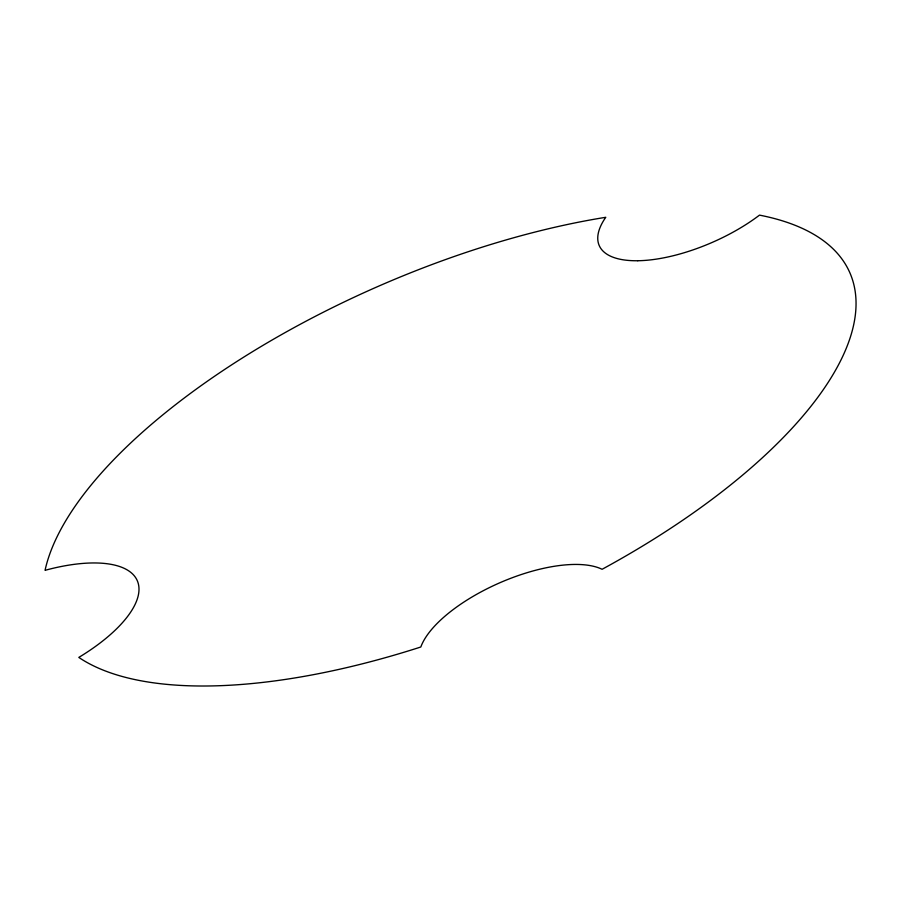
<?xml version="1.0" encoding="UTF-8"?>
<svg xmlns="http://www.w3.org/2000/svg" width="901" height="901" viewBox="0 0 901 901"><rect width="100%" height="100%" fill="white"/><g stroke="black" fill="none" stroke-linecap="round" stroke-linejoin="round"><path stroke-width="1.35" d="M637.773 260.738A104.91 42.336 -23.6 0 0 759.498 215.125A437.12 176.405 -23.6 0 1 602.093 569.286A104.91 42.336 -23.6 0 0 501.373 582.102A104.91 42.336 -23.6 0 0 420.823 646.997A437.12 176.405 -23.6 0 1 78.804 657.415A122.39 49.397 -23.6 0 0 137.583 581.427A122.39 49.397 -23.6 0 0 45.05 570.322A437.12 176.405 -23.6 0 1 605.765 217.299A104.91 42.336 -23.6 0 0 637.773 260.738"/></g></svg>
